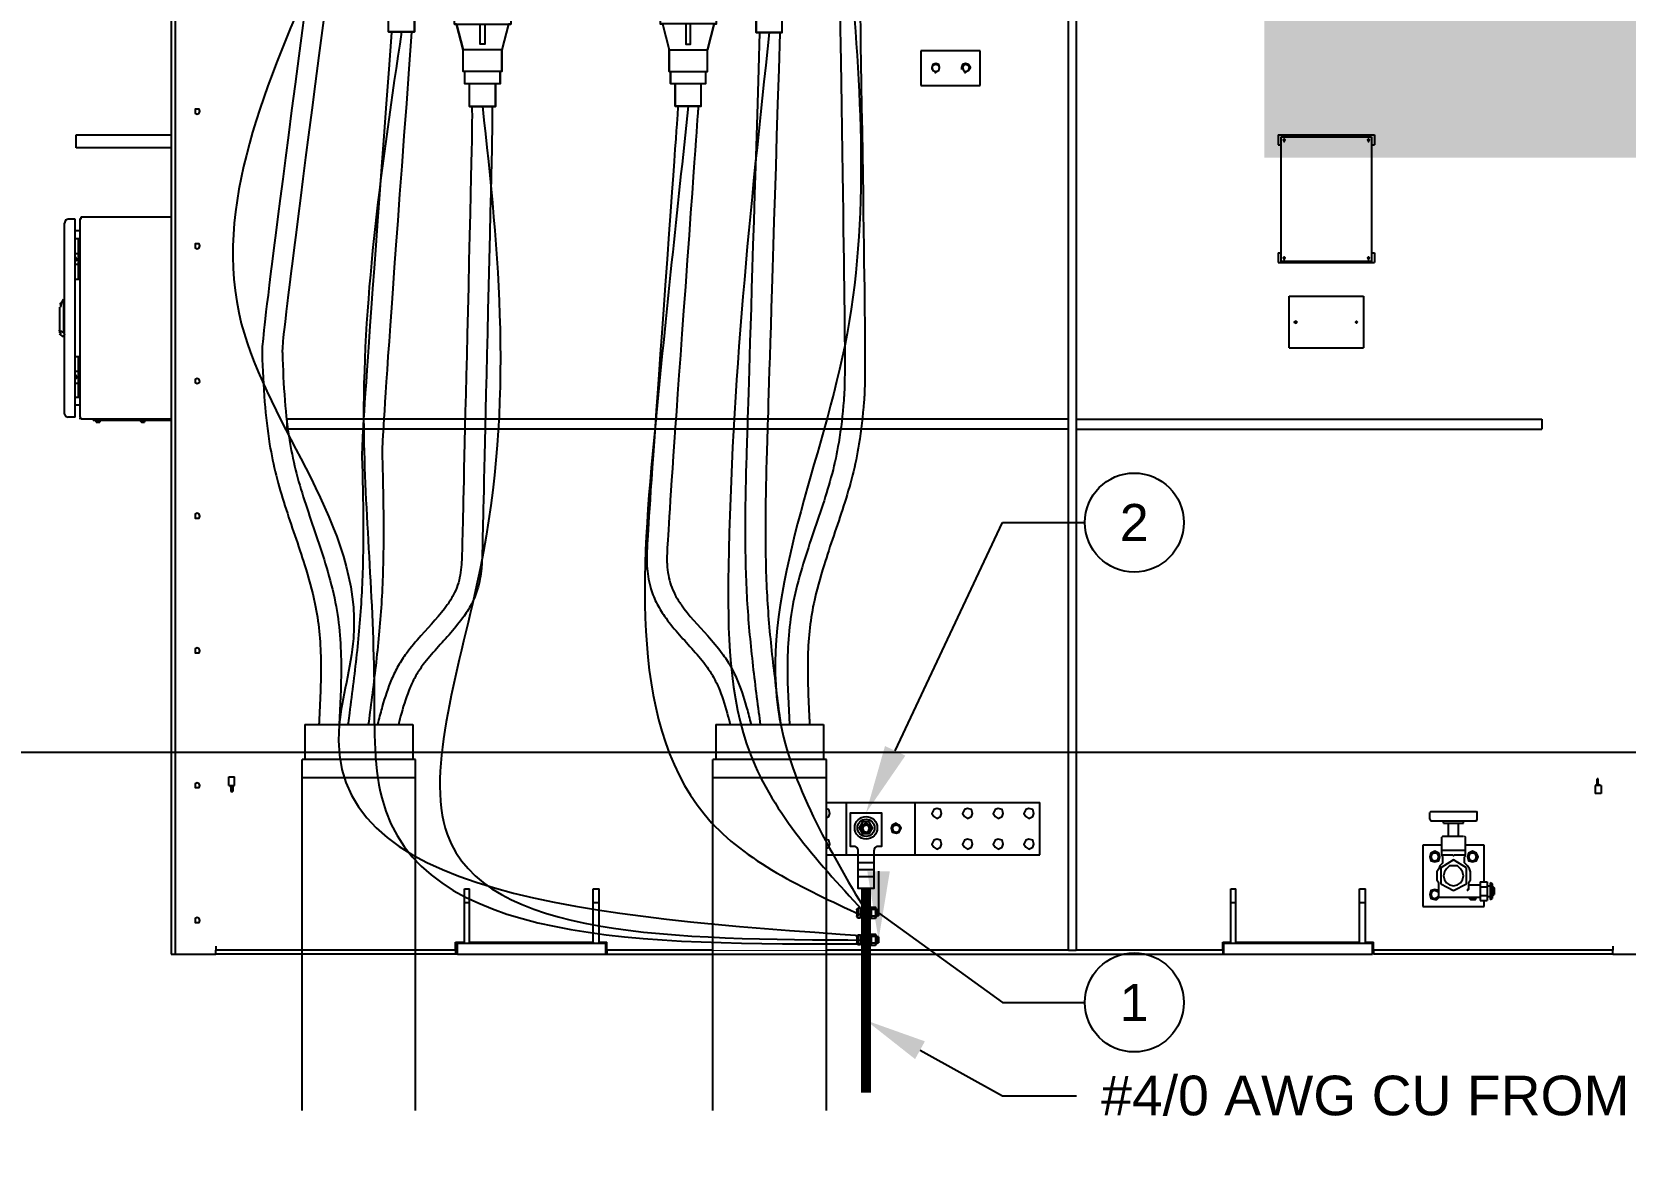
# Model space of a CAD drawing. Header units: feet. Extents: x -17 to 453, y -41 to 31.
# Drawn here: x 21.346 to 25.371, y 15.454 to 18.319 of the extents above; entities that cross this region are included whole.
import ezdxf
from ezdxf import colors
from ezdxf.entities.mleader import LeaderData, LeaderLine
from ezdxf.enums import TextEntityAlignment as Align
from ezdxf.math import Vec2, Vec3

# ---------------------------------------------------------------- set-up
doc = ezdxf.new("R2018")
doc.units = ezdxf.units.FT
doc.header["$MEASUREMENT"] = 0
doc.set_wipeout_variables(frame=1)
for name, color, linetype in [('1', 7, 'Continuous'), ('6 IN SCH80 PVC PIPING', 4, 'Continuous'), ('E-CABL-ACMV', 1, 'AC_CABLE'), ('E-CABL-GND', 3, 'Continuous'), ('E-DETL', 1, 'Continuous'), ('E-EQPM', 253, 'Continuous'), ('G-ANNO-DIMS', 1, 'Continuous'), ('G-ANNO-REV1', 2, 'Continuous'), ('G-ANNO-TEXT', 1, 'Continuous')]:
    doc.layers.add(name, color=color, linetype=linetype)
doc.styles.add('NEI-A', font='arial.ttf')
doc.styles.get("Standard").update_dxf_attribs({"font": 'arial.ttf'})
doc.linetypes.add('AC_CABLE', pattern='A,1,-0.2,["AC",Standard,S=0.1,R=0,X=-0.1,Y=-0.05],-0.2', length=1.4)

# ---------------------------------------------------------------- blocks, each defined once
blk = doc.blocks.new('A$C2E00526A')
at = {"layer": 'E-EQPM', "linetype": 'Continuous'}
for points in [[(6.711, 96.553), (6.711, 0.058)], [(6.942, 96.553), (6.942, 0.058)], [(59.124, 0.289), (59.124, 95.917)], [(59.586, 95.917), (59.586, 0.289)], [(53.975, 52.818), (50.504, 52.818)], [(50.504, 52.818), (50.504, 50.793)], [(53.975, 50.793), (53.975, 52.818)], [(51.314, 51.545), (51.314, 51.545), (51.372, 51.545), (51.545, 51.661), (51.603, 51.834), (51.545, 52.008), (51.372, 52.066), (51.198, 52.008), (51.14, 51.834), (51.14, 51.719)], [(51.603, 51.834), (51.603, 51.834), (51.545, 51.95), (51.372, 52.008), (51.198, 51.95), (51.14, 51.834), (51.198, 51.661), (51.372, 51.603), (51.545, 51.661), (51.603, 51.834)], [(53.049, 51.545), (53.049, 51.545), (53.107, 51.545), (53.281, 51.661), (53.396, 51.834), (53.281, 52.008), (53.107, 52.066), (52.934, 52.008), (52.876, 51.834), (52.876, 51.719)], [(53.338, 51.834), (53.338, 51.834), (53.281, 51.95), (53.107, 52.008), (52.991, 51.95), (52.934, 51.834), (52.991, 51.661), (53.107, 51.603), (53.281, 51.661), (53.338, 51.834)], [(50.504, 50.793), (53.975, 50.793)], [(8.388, 49.289), (8.388, 49.289), (8.331, 49.405), (8.215, 49.405), (8.099, 49.405), (8.099, 49.289), (8.099, 49.173), (8.215, 49.115), (8.331, 49.173), (8.388, 49.289)], [(1.157, 47.148), (1.157, 47.901)], [(1.157, 47.901), (6.711, 47.901)], [(71.388, 47.901), (77, 47.901)], [(71.388, 47.901), (71.388, 47.322)], [(71.562, 47.785), (76.826, 47.785)], [(71.562, 40.496), (71.562, 47.785)], [(71.793, 47.611), (71.793, 47.611), (71.735, 47.669), (71.677, 47.611), (71.735, 47.496), (71.793, 47.611)], [(71.793, 47.611), (71.793, 47.611), (71.735, 47.669), (71.677, 47.611), (71.735, 47.553), (71.793, 47.611)], [(76.71, 47.611), (76.71, 47.611), (76.652, 47.669), (76.595, 47.611), (76.652, 47.496), (76.71, 47.611)], [(76.71, 47.611), (76.71, 47.611), (76.652, 47.669), (76.595, 47.611), (76.652, 47.553), (76.71, 47.611)], [(76.826, 47.785), (76.826, 40.496)], [(77, 47.901), (77, 47.322)], [(6.711, 47.148), (1.157, 47.148)], [(71.388, 47.322), (71.562, 47.322)], [(76.826, 47.322), (77, 47.322)], [(0.694, 42.983), (0.694, 42.983), (0.521, 42.925), (0.463, 42.752)], [(1.099, 42.983), (0.694, 42.983)], [(1.099, 31.413), (1.099, 42.983)], [(1.446, 43.099), (1.446, 43.099), (1.388, 42.983)], [(1.446, 43.041), (1.446, 43.041), (1.446, 43.041), (1.446, 43.041), (1.446, 43.041), (1.388, 43.041), (1.388, 43.041), (1.388, 43.041), (1.388, 43.041), (1.388, 43.041), (1.388, 43.041)], [(1.388, 31.413), (1.388, 42.983)], [(6.711, 43.099), (1.446, 43.099)], [(1.446, 42.983), (1.446, 42.983), (1.446, 42.983), (1.446, 42.983), (1.446, 42.983), (1.446, 42.983), (1.446, 42.983), (1.446, 42.983), (1.446, 43.041), (1.446, 43.041), (1.446, 43.041), (1.446, 43.041)], [(0.463, 31.587), (0.463, 42.752)], [(1.331, 42.289), (1.099, 42.289)], [(1.331, 42.289), (1.331, 42.289), (1.388, 42.347)], [(1.331, 41.826), (1.099, 41.826)], [(1.273, 40.958), (1.099, 40.958)], [(1.273, 41.826), (1.273, 39.454)], [(8.388, 41.421), (8.388, 41.421), (8.331, 41.537), (8.215, 41.537), (8.099, 41.537), (8.099, 41.421), (8.099, 41.306), (8.215, 41.248), (8.331, 41.306), (8.388, 41.421)], [(71.388, 41.016), (71.562, 41.016)], [(71.388, 41.016), (71.388, 40.438)], [(76.826, 41.016), (77, 41.016)], [(77, 41.016), (77, 40.438)], [(1.099, 40.496), (1.099, 40.496), (1.215, 40.611), (1.099, 40.785)], [(1.099, 40.553), (1.099, 40.553), (1.157, 40.611), (1.099, 40.727)], [(1.099, 40.553), (1.099, 40.553), (1.157, 40.611), (1.099, 40.727)], [(1.273, 40.322), (1.099, 40.322)], [(71.388, 40.438), (77, 40.438)], [(76.826, 40.496), (71.562, 40.496)], [(71.793, 40.727), (71.793, 40.727), (71.735, 40.785), (71.677, 40.727), (71.735, 40.611), (71.793, 40.727)], [(71.793, 40.727), (71.793, 40.727), (71.735, 40.785), (71.677, 40.727), (71.735, 40.669), (71.793, 40.727)], [(76.71, 40.727), (76.71, 40.727), (76.652, 40.785), (76.595, 40.727), (76.652, 40.611), (76.71, 40.727)], [(76.71, 40.727), (76.71, 40.727), (76.652, 40.785), (76.595, 40.727), (76.652, 40.669), (76.71, 40.727)], [(1.331, 39.454), (1.099, 39.454)], [(0.405, 38.239), (0.289, 38.124)], [(0.405, 38.182), (0.289, 38.066)], [(0.347, 38.182), (0.405, 38.297)], [(0.405, 38.297), (0.463, 38.239)], [(0.463, 38.297), (0.405, 38.297)], [(0.405, 38.182), (0.463, 38.239)], [(0.463, 38.239), (0.405, 38.239)], [(0.405, 38.182), (0.405, 36.33)], [(0.463, 38.239), (0.463, 38.239)], [(72.024, 38.471), (76.363, 38.471)], [(72.024, 35.463), (72.024, 38.471)], [(76.363, 38.471), (76.363, 35.463)], [(0.174, 37.834), (0.174, 36.33)], [(0.289, 38.124), (0.289, 38.124), (0.231, 37.834)], [(0.231, 38.008), (0.231, 38.008), (0.231, 38.008), (0.231, 38.066), (0.289, 38.066), (0.289, 38.066), (0.289, 38.066), (0.289, 38.066), (0.289, 38.066), (0.289, 38.066), (0.289, 38.066)], [(0.231, 38.008), (0.231, 38.008), (0.231, 38.008), (0.231, 37.95), (0.231, 37.95), (0.231, 37.95), (0.231, 37.95), (0.231, 37.892), (0.231, 37.892), (0.231, 37.892), (0.231, 37.834)], [(0.174, 36.446), (0.174, 36.446), (0.174, 36.504), (0.174, 36.504), (0.174, 36.504), (0.174, 36.504), (0.174, 36.504), (0.174, 36.504), (0.174, 36.504), (0.174, 36.504), (0.174, 36.504), (0.174, 36.504)], [(0.231, 36.272), (0.231, 36.388), (0.174, 36.446)], [(0.174, 36.33), (0.231, 36.33)], [(0.231, 36.446), (0.405, 36.33)], [(0.231, 36.33), (0.231, 36.272)], [(0.463, 36.272), (0.405, 36.33)], [(72.487, 36.967), (72.487, 36.967), (72.429, 37.025), (72.314, 36.967), (72.429, 36.909), (72.487, 36.967)], [(76.016, 36.967), (76.016, 36.967), (75.958, 37.025), (75.9, 36.967), (75.958, 36.909), (76.016, 36.967)], [(0.405, 36.099), (0.174, 36.272)], [(0.463, 36.272), (0.405, 36.099)], [(0.463, 36.099), (0.405, 36.099)], [(72.024, 35.463), (76.363, 35.463)], [(1.331, 34.942), (1.099, 34.942)], [(1.273, 34.942), (1.273, 32.57)], [(1.273, 34.074), (1.099, 34.074)], [(1.099, 33.611), (1.099, 33.611), (1.215, 33.727), (1.099, 33.901)], [(1.099, 33.669), (1.099, 33.669), (1.157, 33.727), (1.099, 33.843)], [(1.099, 33.669), (1.099, 33.669), (1.157, 33.727), (1.099, 33.843)], [(8.388, 33.496), (8.388, 33.496), (8.331, 33.611), (8.215, 33.669), (8.099, 33.611), (8.099, 33.496), (8.099, 33.438), (8.215, 33.38), (8.331, 33.438), (8.388, 33.496)], [(1.273, 33.38), (1.099, 33.38)], [(1.331, 32.57), (1.099, 32.57)], [(1.331, 32.107), (1.099, 32.107)], [(1.388, 32.049), (1.388, 32.049), (1.331, 32.107)], [(0.463, 31.587), (0.463, 31.587), (0.521, 31.471), (0.694, 31.413)], [(1.099, 31.413), (0.694, 31.413)], [(1.388, 31.413), (1.388, 31.413), (1.446, 31.297)], [(1.388, 31.297), (1.388, 31.297), (1.388, 31.297), (1.388, 31.297), (1.388, 31.355), (1.388, 31.355), (1.388, 31.355), (1.446, 31.355), (1.446, 31.355), (1.446, 31.355), (1.446, 31.355)], [(1.446, 31.355), (1.446, 31.355)], [(6.711, 31.297), (1.446, 31.297)], [(2.14, 31.239), (2.14, 31.297)], [(2.14, 31.239), (6.711, 31.239)], [(2.198, 31.239), (2.198, 31.239)], [(2.198, 31.239), (2.661, 31.239)], [(2.256, 31.239), (2.256, 31.239), (2.314, 31.124)], [(2.314, 31.124), (2.545, 31.124)], [(2.545, 31.124), (2.545, 31.124), (2.603, 31.239)], [(2.661, 31.239), (2.661, 31.239)], [(4.802, 31.239), (4.802, 31.239)], [(4.802, 31.239), (5.264, 31.239)], [(4.859, 31.239), (4.859, 31.239), (4.975, 31.124)], [(4.975, 31.124), (5.149, 31.124)], [(5.149, 31.124), (5.149, 31.124), (5.207, 31.239)], [(5.264, 31.239), (5.264, 31.239)], [(13.479, 30.719), (13.479, 31.297)], [(59.124, 31.297), (13.479, 31.297)], [(59.124, 30.719), (13.479, 30.719)], [(59.586, 31.297), (86.776, 31.297)], [(59.586, 30.719), (86.776, 30.719)], [(86.776, 31.297), (86.776, 30.719)], [(8.388, 25.628), (8.388, 25.628), (8.331, 25.744), (8.215, 25.801), (8.099, 25.744), (8.099, 25.628), (8.099, 25.512), (8.215, 25.512), (8.331, 25.512), (8.388, 25.628)], [(8.388, 17.76), (8.388, 17.76), (8.331, 17.876), (8.215, 17.934), (8.099, 17.876), (8.099, 17.76), (8.099, 17.645), (8.215, 17.645), (8.331, 17.645), (8.388, 17.76)], [(10.066, 10.413), (10.413, 10.413)], [(10.066, 9.892), (10.066, 10.413)], [(10.413, 9.892), (10.413, 10.413)], [(90.074, 10.297), (90.016, 10.297)], [(90.016, 9.892), (90.016, 10.297)], [(90.074, 9.892), (90.074, 10.297)], [(8.388, 9.892), (8.388, 9.892), (8.331, 10.008), (8.215, 10.066), (8.099, 10.008), (8.099, 9.892), (8.099, 9.777), (8.215, 9.777), (8.331, 9.777), (8.388, 9.892)], [(10.066, 9.892), (10.413, 9.892)], [(10.124, 9.892), (10.124, 9.892), (10.182, 9.777)], [(10.182, 9.892), (10.182, 9.545)], [(10.182, 9.545), (10.297, 9.545)], [(10.297, 9.892), (10.297, 9.545)], [(10.297, 9.777), (10.297, 9.777), (10.355, 9.892)], [(90.247, 9.892), (89.9, 9.892)], [(89.9, 9.892), (89.9, 9.43)], [(90.247, 9.43), (89.9, 9.43)], [(90.016, 10.008), (90.016, 10.008), (89.958, 9.892)], [(90.19, 9.892), (90.19, 9.892), (90.074, 10.008)], [(90.247, 9.892), (90.247, 9.43)], [(38.876, 8.909), (57.446, 8.909)], [(38.876, 8.909), (38.876, 5.843)], [(39.801, 8.273), (39.801, 8.273), (39.744, 8.504), (39.512, 8.562), (39.339, 8.504), (39.223, 8.273), (39.339, 8.099), (39.512, 7.983), (39.744, 8.099), (39.801, 8.273)], [(41.595, 8.273), (41.595, 8.273), (41.537, 8.504), (41.306, 8.562), (41.132, 8.504), (41.016, 8.273), (41.132, 8.099), (41.306, 7.983), (41.537, 8.099), (41.595, 8.273)], [(43.388, 8.273), (43.388, 8.273), (43.33, 8.504), (43.099, 8.562), (42.925, 8.504), (42.81, 8.273), (42.925, 8.099), (43.099, 7.983), (43.33, 8.099), (43.388, 8.273)], [(45.182, 8.273), (45.182, 8.273), (45.124, 8.504), (44.892, 8.562), (44.719, 8.504), (44.603, 8.273), (44.719, 8.099), (44.892, 7.983), (45.124, 8.099), (45.182, 8.273)], [(46.165, 5.843), (46.165, 8.909)], [(50.157, 8.909), (50.157, 5.843)], [(51.719, 8.273), (51.719, 8.273), (51.661, 8.504), (51.429, 8.562), (51.256, 8.504), (51.14, 8.273), (51.256, 8.099), (51.429, 7.983), (51.661, 8.099), (51.719, 8.273)], [(53.512, 8.273), (53.512, 8.273), (53.454, 8.504), (53.223, 8.562), (53.049, 8.504), (52.934, 8.273), (53.049, 8.099), (53.223, 7.983), (53.454, 8.099), (53.512, 8.273)], [(55.305, 8.273), (55.305, 8.273), (55.248, 8.504), (55.016, 8.562), (54.843, 8.504), (54.727, 8.273), (54.843, 8.099), (55.016, 7.983), (55.248, 8.099), (55.305, 8.273)], [(57.099, 8.273), (57.099, 8.273), (57.041, 8.504), (56.81, 8.562), (56.636, 8.504), (56.52, 8.273), (56.636, 8.099), (56.81, 7.983), (57.041, 8.099), (57.099, 8.273)], [(57.446, 5.843), (57.446, 8.909)], [(80.297, 8.388), (80.297, 8.388), (80.239, 8.331)], [(80.297, 8.388), (82.958, 8.388)], [(83.016, 8.331), (83.016, 8.331), (82.958, 8.388)], [(47.611, 7.405), (47.611, 7.405), (47.496, 7.578), (47.322, 7.694), (47.091, 7.578), (47.033, 7.405), (47.091, 7.174), (47.322, 7.116), (47.496, 7.174), (47.611, 7.405)], [(47.206, 7.174), (47.206, 7.174), (47.322, 7.116), (47.496, 7.231), (47.553, 7.405), (47.496, 7.578), (47.322, 7.636), (47.148, 7.578), (47.033, 7.405), (47.033, 7.347)], [(47.496, 7.405), (47.496, 7.405), (47.438, 7.521), (47.322, 7.578), (47.148, 7.521), (47.091, 7.405), (47.148, 7.231), (47.322, 7.174), (47.438, 7.231), (47.496, 7.405)], [(49.347, 7.405), (49.347, 7.405), (49.231, 7.578), (49.058, 7.694), (48.826, 7.578), (48.768, 7.405), (48.826, 7.174), (49.058, 7.116), (49.231, 7.174), (49.347, 7.405)], [(49, 7.174), (49, 7.174), (49.058, 7.116), (49.231, 7.231), (49.289, 7.405), (49.231, 7.578), (49.058, 7.636), (48.884, 7.578), (48.826, 7.405), (48.826, 7.347)], [(49.289, 7.405), (49.289, 7.405), (49.231, 7.521), (49.058, 7.578), (48.884, 7.521), (48.826, 7.405), (48.884, 7.231), (49.058, 7.174), (49.231, 7.231), (49.289, 7.405)], [(80.239, 7.926), (80.239, 8.331)], [(80.239, 7.926), (80.239, 7.926), (80.297, 7.81)], [(82.958, 7.81), (80.297, 7.81)], [(81.049, 7.694), (81.049, 7.81)], [(81.049, 7.694), (82.206, 7.694)], [(81.338, 6.942), (81.338, 7.694)], [(81.917, 6.942), (81.917, 7.694)], [(82.206, 7.694), (82.206, 7.81)], [(82.958, 7.81), (82.958, 7.81), (83.016, 7.926)], [(83.016, 7.926), (83.016, 8.331)], [(39.801, 6.479), (39.801, 6.479), (39.744, 6.711), (39.512, 6.769), (39.339, 6.711), (39.223, 6.479), (39.339, 6.306), (39.512, 6.19), (39.744, 6.306), (39.801, 6.479)], [(41.595, 6.479), (41.595, 6.479), (41.537, 6.711), (41.306, 6.769), (41.132, 6.711), (41.016, 6.479), (41.132, 6.306), (41.306, 6.19), (41.537, 6.306), (41.595, 6.479)], [(43.388, 6.479), (43.388, 6.479), (43.33, 6.711), (43.099, 6.769), (42.925, 6.711), (42.81, 6.479), (42.925, 6.306), (43.099, 6.19), (43.33, 6.306), (43.388, 6.479)], [(45.182, 6.479), (45.182, 6.479), (45.124, 6.711), (44.892, 6.769), (44.719, 6.711), (44.603, 6.479), (44.719, 6.306), (44.892, 6.19), (45.124, 6.306), (45.182, 6.479)], [(51.719, 6.479), (51.719, 6.479), (51.661, 6.711), (51.429, 6.769), (51.256, 6.711), (51.14, 6.479), (51.256, 6.306), (51.429, 6.19), (51.661, 6.306), (51.719, 6.479)], [(53.512, 6.479), (53.512, 6.479), (53.454, 6.711), (53.223, 6.769), (53.049, 6.711), (52.934, 6.479), (53.049, 6.306), (53.223, 6.19), (53.454, 6.306), (53.512, 6.479)], [(55.305, 6.479), (55.305, 6.479), (55.248, 6.711), (55.016, 6.769), (54.843, 6.711), (54.727, 6.479), (54.843, 6.306), (55.016, 6.19), (55.248, 6.306), (55.305, 6.479)], [(57.099, 6.479), (57.099, 6.479), (57.041, 6.711), (56.81, 6.769), (56.636, 6.711), (56.52, 6.479), (56.636, 6.306), (56.81, 6.19), (57.041, 6.306), (57.099, 6.479)], [(80.991, 6.942), (80.991, 6.942), (80.933, 6.884)], [(80.933, 6.132), (80.933, 6.884)], [(80.991, 6.942), (82.206, 6.942)], [(82.322, 6.884), (82.322, 6.884), (82.264, 6.942)], [(82.322, 6.132), (82.322, 6.884)], [(38.876, 5.843), (57.446, 5.843)], [(80.933, 6.421), (79.834, 6.421)], [(79.834, 6.421), (79.834, 2.835)], [(80.818, 5.727), (80.818, 5.727), (80.76, 5.959), (80.528, 6.074), (80.297, 5.959), (80.239, 5.727), (80.297, 5.496), (80.528, 5.438), (80.76, 5.496), (80.818, 5.727)], [(80.76, 5.727), (80.76, 5.727), (80.702, 5.901), (80.528, 5.959), (80.355, 5.901), (80.297, 5.727), (80.355, 5.554), (80.528, 5.496), (80.702, 5.554), (80.76, 5.727)], [(80.933, 6.132), (82.322, 6.132)], [(80.933, 5.843), (80.933, 6.132)], [(80.933, 5.843), (81.454, 5.843)], [(80.991, 5.727), (80.991, 5.727), (80.933, 5.843)], [(80.991, 5.38), (80.991, 5.727)], [(81.454, 5.843), (81.512, 5.843), (81.512, 5.843), (81.57, 5.843), (81.57, 5.843), (81.628, 5.785), (81.685, 5.843), (81.685, 5.843), (81.743, 5.843), (81.743, 5.843), (81.801, 5.843)], [(81.801, 5.843), (82.322, 5.843)], [(82.322, 5.785), (82.322, 5.785), (82.264, 5.727)], [(82.264, 5.38), (82.264, 5.727)], [(83.421, 6.421), (82.322, 6.421)], [(82.322, 5.843), (82.322, 6.132)], [(83.074, 5.727), (83.074, 5.727), (82.958, 5.959), (82.727, 6.074), (82.495, 5.959), (82.437, 5.727), (82.495, 5.496), (82.727, 5.438), (82.958, 5.496), (83.074, 5.727)], [(82.958, 5.727), (82.958, 5.727), (82.9, 5.901), (82.727, 5.959), (82.553, 5.901), (82.495, 5.727), (82.553, 5.554), (82.727, 5.496), (82.9, 5.554), (82.958, 5.727)], [(83.421, 4.281), (83.421, 6.421)], [(80.991, 5.38), (80.991, 5.38), (80.818, 5.207), (80.76, 5.033), (80.644, 4.859), (80.644, 4.628), (80.644, 4.397), (80.76, 4.223)], [(81.628, 5.554), (80.876, 5.091)], [(80.876, 5.091), (80.876, 4.165)], [(82.206, 4.628), (82.206, 4.628), (82.148, 4.859), (82.033, 5.033), (81.859, 5.207), (81.628, 5.207), (81.396, 5.207), (81.223, 5.033), (81.107, 4.859), (81.049, 4.628), (81.107, 4.397), (81.223, 4.223), (81.396, 4.107), (81.628, 4.05), (81.859, 4.107), (82.033, 4.223), (82.148, 4.397), (82.206, 4.628)], [(82.38, 5.091), (81.628, 5.554)], [(82.495, 4.223), (82.495, 4.223), (82.611, 4.397), (82.611, 4.628), (82.611, 4.859), (82.553, 5.033), (82.437, 5.207), (82.264, 5.38)], [(82.38, 4.165), (82.38, 5.091)], [(23.835, 3.876), (24.124, 3.876)], [(23.835, 0.694), (23.835, 3.876)], [(24.124, 0.694), (24.124, 3.876)], [(31.355, 3.876), (31.702, 3.876)], [(31.355, 0.694), (31.355, 3.876)], [(31.702, 0.694), (31.702, 3.876)], [(68.611, 3.876), (68.9, 3.876)], [(68.611, 0.694), (68.611, 3.876)], [(68.9, 0.694), (68.9, 3.876)], [(76.132, 3.876), (76.479, 3.876)], [(76.132, 0.694), (76.132, 3.876)], [(76.479, 0.694), (76.479, 3.876)], [(80.76, 3.76), (80.76, 3.76), (80.528, 3.818), (80.297, 3.76), (80.239, 3.529), (80.297, 3.297), (80.528, 3.24), (80.644, 3.24), (80.76, 3.355)], [(80.76, 3.645), (80.76, 3.645), (80.644, 3.702), (80.528, 3.76), (80.355, 3.702), (80.297, 3.529), (80.355, 3.355), (80.528, 3.297), (80.644, 3.355), (80.76, 3.471)], [(80.76, 3.413), (80.76, 4.223)], [(80.876, 4.165), (81.628, 3.76)], [(81.628, 3.76), (82.38, 4.165)], [(82.495, 3.992), (82.495, 3.934), (82.495, 3.934), (82.495, 3.876), (82.495, 3.876), (82.495, 3.876), (82.495, 3.818), (82.495, 3.818), (82.437, 3.818), (82.437, 3.76), (82.437, 3.76), (82.437, 3.76)], [(82.495, 4.223), (82.495, 3.992)], [(82.495, 4.107), (83.19, 4.107)], [(83.19, 4.281), (83.595, 4.281)], [(83.19, 4.281), (83.19, 3.182)], [(83.19, 3.992), (83.595, 3.992)], [(83.595, 4.281), (83.595, 3.182)], [(83.595, 4.05), (83.768, 4.05)], [(83.768, 4.223), (83.768, 4.223)], [(83.768, 4.223), (83.768, 3.24)], [(83.884, 4.165), (83.884, 4.165), (83.768, 4.223)], [(83.884, 4.165), (83.884, 3.297)], [(83.884, 4.05), (83.884, 4.05)], [(83.999, 3.934), (83.999, 3.934), (83.884, 4.05)], [(83.999, 3.934), (83.999, 3.529)], [(23.835, 3.066), (24.124, 3.066)], [(31.355, 3.066), (31.702, 3.066)], [(68.611, 3.066), (68.9, 3.066)], [(76.132, 3.066), (76.479, 3.066)], [(79.834, 2.835), (83.421, 2.835)], [(80.76, 3.413), (80.76, 3.413), (80.818, 3.355)], [(83.19, 3.355), (80.818, 3.355)], [(82.495, 3.355), (82.495, 3.355), (82.611, 3.24), (82.727, 3.24), (82.9, 3.24), (82.958, 3.355)], [(82.611, 3.355), (82.611, 3.355), (82.727, 3.297), (82.842, 3.355)], [(83.19, 3.471), (83.595, 3.471)], [(83.19, 3.182), (83.595, 3.182)], [(83.421, 2.835), (83.421, 3.182)], [(83.595, 3.413), (83.768, 3.413)], [(83.768, 3.24), (83.768, 3.24), (83.884, 3.297)], [(83.768, 3.24), (83.768, 3.24)], [(83.884, 3.413), (83.884, 3.413), (83.999, 3.529)], [(83.884, 3.413), (83.884, 3.413)], [(8.388, 2.025), (8.388, 2.025), (8.331, 2.14), (8.215, 2.198), (8.099, 2.14), (8.099, 2.025), (8.099, 1.909), (8.215, 1.909), (8.331, 1.909), (8.388, 2.025)], [(6.711, 0.058), (6.942, 0.058)], [(6.942, 0.058), (9.314, 0.058)], [(9.314, 0.521), (9.314, 0.289)], [(9.314, 0.058), (9.314, 0.289)], [(23.314, 0.289), (9.314, 0.289)], [(23.314, 0.058), (9.314, 0.058)], [(23.314, 0.752), (23.835, 0.752)], [(23.314, 0.289), (23.314, 0.752)], [(23.314, 0.289), (23.314, 0.058)], [(23.43, 0.058), (23.314, 0.058)], [(23.43, 0.694), (32.107, 0.694)], [(23.43, 0.058), (23.43, 0.694)], [(23.43, 0.058), (76.884, 0.058)], [(24.124, 0.752), (31.355, 0.752)], [(24.182, 0.694), (24.182, 0.752)], [(24.529, 0.694), (24.529, 0.752)], [(24.587, 0.752), (24.587, 0.694)], [(30.95, 0.694), (30.95, 0.752)], [(30.95, 0.752), (30.95, 0.694)], [(31.297, 0.752), (31.297, 0.694)], [(31.355, 0.752), (31.355, 0.694)], [(31.702, 0.752), (32.165, 0.752)], [(32.107, 0.058), (32.107, 0.694)], [(32.165, 0.289), (32.165, 0.752)], [(32.165, 0.289), (32.165, 0.058)], [(59.124, 0.289), (32.165, 0.289)], [(59.124, 0.289), (59.586, 0.289)], [(68.148, 0.289), (59.586, 0.289)], [(68.148, 0.752), (68.611, 0.752)], [(68.148, 0.289), (68.148, 0.752)], [(68.148, 0.289), (68.148, 0.058)], [(68.206, 0.694), (76.884, 0.694)], [(68.206, 0.058), (68.206, 0.694)], [(68.9, 0.752), (76.132, 0.752)], [(68.958, 0.694), (68.958, 0.752)], [(69.016, 0.694), (69.016, 0.752)], [(69.305, 0.694), (69.305, 0.752)], [(69.363, 0.752), (69.363, 0.694)], [(75.727, 0.694), (75.727, 0.752)], [(75.785, 0.752), (75.785, 0.694)], [(76.074, 0.752), (76.074, 0.694)], [(76.479, 0.752), (76.942, 0.752)], [(76.884, 0.058), (76.884, 0.694)], [(76.942, 0.289), (76.942, 0.752)], [(76.942, 0.289), (76.942, 0.058)], [(90.942, 0.289), (76.942, 0.289)], [(90.942, 0.058), (76.942, 0.058)], [(90.942, 0.521), (90.942, 0.289)], [(90.942, 0.058), (90.942, 0.289)], [(90.942, 0.058), (93.371, 0.058)]]:
    blk.add_lwpolyline(points, dxfattribs=at)
blk = doc.blocks.new('Transofrmer and inverter elevation view')
at = {"layer": '1', "color": 1}
blk.add_blockref('A$C2E00526A', (-6.711, -0.058), dxfattribs=at)
blk = doc.blocks.new('TERMINATION3')
at = {"layer": 'E-DETL'}
for p, q in [((1.646, -0.007), (1.646, -7.636)), ((-1.646, -7.636), (1.646, -7.636)), ((-1.514, -7.636), (-1.123, -9.15)), ((1.514, -7.636), (1.123, -9.15)), ((1.123, -9.15), (-1.123, -9.15)), ((1.123, -10.41), (1.123, -9.15)), ((1.123, -10.41), (-1.123, -10.41)), ((1.035, -11.123), (-1.035, -11.123)), ((0.757, -12.442), (0.757, -11.123)), ((1.035, -11.123), (1.035, -10.41))]:
    blk.add_line(p, q, dxfattribs=at)
at = {"layer": 'E-DETL', "flags": 128}
blk.add_lwpolyline([(1.646, -0.007), (1.646, -7.636), (1.514, -7.636), (1.123, -9.15), (1.123, -10.41), (1.035, -10.41), (1.035, -11.123), (0.757, -11.123), (0.757, -12.442), (-0.757, -12.442), (-0.757, -11.123), (-1.035, -11.123), (-1.035, -10.41), (-1.123, -10.41), (-1.123, -9.15), (-1.514, -7.636), (-1.646, -7.636), (-1.646, 0)], dxfattribs=at)
at = {"layer": 'E-DETL', "linetype": 'Continuous'}
blk.add_lwpolyline([(-0.139, -7.636), (0.139, -7.636), (0.139, -8.809), (-0.139, -8.809)], close=True, dxfattribs=at)
at = {"layer": 'E-DETL'}
for radius in [1.646, 1.035, 0.933, 0.723]:
    blk.add_circle((0, 0), radius, dxfattribs=at)
blk.add_arc((0, 0), 1.822, 334.59021, 205.41104, dxfattribs=at)
at = {"layer": 'E-EQPM'}
blk.add_line((-0.757, -12.442), (0.757, -12.442), dxfattribs=at)
blk = doc.blocks.new('split bolt connector')
at = {"layer": 'E-DETL', "color": 4, "linetype": 'Continuous'}
for p, q in [((0.204, -0.292), (0.204, 0.292)), ((0.277, 0.275), (0.277, -0.275)), ((0.35, 0.202), (0.35, -0.202)), ((0.423, 0.275), (0.423, -0.275)), ((0.496, 0.202), (0.496, -0.202)), ((0.569, 0.275), (0.569, -0.275)), ((0.641, 0.202), (0.641, -0.202)), ((0.714, 0.275), (0.714, -0.275)), ((0.787, 0.202), (0.787, -0.202)), ((0.86, 0.275), (0.86, -0.275)), ((1.123, 0.202), (0.873, 0.202)), ((1.152, 0.275), (1.152, -0.275)), ((1.225, 0.202), (1.225, -0.202)), ((1.315, 0.182), (1.225, 0.202)), ((1.123, -0.202), (0.873, -0.202)), ((1.315, -0.182), (1.225, -0.202))]:
    blk.add_line(p, q, dxfattribs=at)
for points in [[(-0.009, 0.223), (0.041, 0.292)], [(0.204, 0.292), (0.041, 0.292)], [(0.35, 0.202), (0.277, 0.275), (0.204, 0.202)], [(0.496, 0.202), (0.423, 0.275), (0.35, 0.202)], [(0.641, 0.202), (0.569, 0.275), (0.496, 0.202)], [(0.787, 0.202), (0.714, 0.275), (0.641, 0.202)], [(0.873, 0.262), (0.86, 0.275), (0.787, 0.202)], [(1.079, 0.202), (1.079, 0.202)], [(1.225, 0.202), (1.152, 0.275), (1.123, 0.246)], [(1.315, 0.182), (1.315, -0.182)], [(-0.009, -0.223), (0.041, -0.292)], [(0.041, -0.292), (0.204, -0.292)], [(0.35, -0.202), (0.277, -0.275), (0.204, -0.202)], [(0.496, -0.202), (0.423, -0.275), (0.35, -0.202)], [(0.641, -0.202), (0.569, -0.275), (0.496, -0.202)], [(0.787, -0.202), (0.714, -0.275), (0.641, -0.202)], [(0.873, -0.262), (0.86, -0.275), (0.787, -0.202)], [(0.933, -0.202), (0.933, -0.202)], [(1.079, -0.202), (1.079, -0.202)], [(1.225, -0.202), (1.152, -0.275), (1.123, -0.247)]]:
    blk.add_lwpolyline(points, dxfattribs=at)
for points in [[(-0.009, -0.223, 0.039236), (-0.009, 0.223, 0.039236)], [(0.059, -0.223, 0.039236), (0.059, 0.223, 0.039236)]]:
    blk.add_lwpolyline(points, format="xyb", dxfattribs=at)
blk.add_lwpolyline([(1.123, -0.35), (0.873, -0.35), (0.873, 0.35), (1.123, 0.35)], close=True, dxfattribs=at)
blk = doc.blocks.new('one hole ground lug')
at = {"layer": 'E-DETL', "color": 4, "linetype": 'Continuous'}
blk.add_lwpolyline([(60.5814, 24.5405), (60.5639, 24.5405), (60.5639, 24.7044), (60.7161, 24.7044), (60.7161, 24.5405), (60.6986, 24.5405, 0.414214), (60.6786, 24.5205), (60.6786, 24.3362), (60.6014, 24.3362), (60.6014, 24.5205, 0.414214)], format="xyb", close=True, dxfattribs=at)
blk.add_lwpolyline([(60.6233, 24.6035), (60.656, 24.6035), (60.6724, 24.6319), (60.656, 24.6602), (60.6233, 24.6602), (60.6069, 24.6319)], close=True, dxfattribs=at)
for points in [[(60.6014, 24.4624), (60.6786, 24.4624)], [(60.6014, 24.4284), (60.6786, 24.4284)], [(60.6014, 24.3943), (60.6786, 24.3943)]]:
    blk.add_lwpolyline(points, dxfattribs=at)
for radius in [0.0551, 0.0418]:
    blk.add_circle((60.64, 24.6313), radius, dxfattribs=at)
blk = doc.blocks.new('DETAIL_TITLE')
at = {"style": 'NEI-A', "flags": 8}
blk.add_attdef('#', text='', height=0.2, dxfattribs=at).set_placement((0.5922, -0.5109), align=Align.MIDDLE_CENTER)
at = {"lineweight": 30, "style": '', "flags": 104}
blk.add_attdef('DETAIL_TITLE', text='', height=0.2, dxfattribs=at).set_placement((0.9099, -0.5251), align=Align.BOTTOM_LEFT)
at = {"style": 'NEI-A'}
for tag, p in [('SCALE:', (0.9386, -0.7379)), ('1"_=_', (1.5474, -0.7379))]:
    blk.add_attdef(tag, text='', height=0.1, dxfattribs=at).set_placement(p, align=Align.BOTTOM_LEFT)
blk = doc.blocks.new('_TagCircle')
at = {"color": 0, "linetype": 'ByBlock', "lineweight": -2, "transparency": 16777216}
blk.add_circle((0, 0), 0.125, dxfattribs=at)
at = {"color": 0, "transparency": 16777216, "style": 'NEI-A'}
blk.add_attdef('TAGNUMBER', text='', height=0.09375, dxfattribs=at).set_placement((0, -0.046875), align=Align.CENTER)

msp = doc.modelspace()

# ---------------------------------------------------------------- linework, layer by layer
at = {"layer": '6 IN SCH80 PVC PIPING'}
for p, q in [((22.03584, 16.56922), (22.30841, 16.56922)), ((22.03584, 16.56922), (22.03584, 16.48141)), ((22.30841, 16.56922), (22.30841, 16.48141)), ((23.0736, 16.56922), (23.34617, 16.56922)), ((23.0736, 16.56922), (23.0736, 16.48141)), ((23.34617, 16.56922), (23.34617, 16.48141)), ((22.0289, 15.59474), (22.0289, 16.48141)), ((22.31536, 16.48141), (22.0289, 16.48141)), ((22.31536, 15.59474), (22.31536, 16.48141)), ((23.35312, 16.48141), (23.06666, 16.48141)), ((22.0289, 16.43587), (22.31536, 16.43587))]:
    msp.add_line(p, q, dxfattribs=at)
at = {"layer": 'E-CABL-ACMV', "linetype": 'Continuous'}
for points, knots in [([(22.05222, 18.50369), (22.05223, 18.50353), (22.05223, 18.50336), (22.05223, 18.5032), (22.05224, 18.50315), (22.05224, 18.50309), (22.05224, 18.50304), (21.9265, 17.54731), (21.92702, 17.52696), (21.92895, 17.46583), (21.93073, 17.42496), (21.93686, 17.34854), (21.94085, 17.31298), (21.95099, 17.25124), (21.95637, 17.22492), (21.96951, 17.17292), (21.97714, 17.1473), (22.0014, 17.07128), (22.01943, 17.02168), (22.04507, 16.93993), (22.05415, 16.90758), (22.06578, 16.85198), (22.06935, 16.82875), (22.07411, 16.78148), (22.07537, 16.75752), (22.07677, 16.68488), (22.07455, 16.63541), (22.07174, 16.58046), (22.07148, 16.5755), (22.07122, 16.57054), (22.07122, 16.57046), (22.07122, 16.57037), (22.07121, 16.57029), (22.07119, 16.56993), (22.07117, 16.56958), (22.07116, 16.56922)], [-0.0149575, -0.0149575, -0.0149575, -0.0149575, -0.0036367, -0.0036367, -0.0036367, 0, 0, 0, 1.3973428, 1.3973428, 4.1920285, 4.1920285, 6.6293606, 6.6293606, 8.4426749, 8.4426749, 10.2559892, 10.2559892, 13.8826178, 13.8826178, 16.2771435, 16.2771435, 17.9963843, 17.9963843, 19.715625, 19.715625, 23.1541065, 23.1541065, 23.4946562, 23.4946562, 23.4946562, 23.5004596, 23.5004596, 23.5004596, 23.5248541, 23.5248541, 23.5248541, 23.5248541]), ([(22.10335, 18.50369), (21.97761, 17.54815), (21.97812, 17.5281), (21.98003, 17.46773), (21.98178, 17.42764), (21.98785, 17.35213), (21.9919, 17.31664), (22.00226, 17.2552), (22.00781, 17.22914), (22.02147, 17.1771), (22.02945, 17.15107), (22.055, 17.07269), (22.07419, 17.02006), (22.09886, 16.93724), (22.10656, 16.90797), (22.11792, 16.85079), (22.12167, 16.82299), (22.12623, 16.76748), (22.12713, 16.73968), (22.12723, 16.66415), (22.12478, 16.61647), (22.12234, 16.56922)], [0.0149578, 0.0149578, 0.0149578, 0.0149578, 1.3990013, 1.3990013, 4.1970038, 4.1970038, 6.730647, 6.730647, 8.6469389, 8.6469389, 10.5632308, 10.5632308, 14.3958145, 14.3958145, 16.4502264, 16.4502264, 18.336369, 18.336369, 20.2225117, 20.2225117, 23.4644604, 23.4644604, 23.4644604, 23.4644604]), ([(23.38672, 18.50138), (23.38621, 18.48127), (23.3857, 18.46122), (23.40199, 17.46773), (23.40023, 17.42764), (23.39417, 17.35213), (23.39012, 17.31664), (23.37976, 17.2552), (23.3742, 17.22914), (23.36055, 17.1771), (23.35256, 17.15107), (23.32701, 17.07269), (23.30783, 17.02006), (23.28316, 16.93724), (23.27546, 16.90797), (23.26409, 16.85079), (23.26034, 16.82299), (23.25579, 16.76748), (23.25489, 16.73968), (23.25478, 16.66415), (23.25724, 16.61647), (23.25968, 16.56922)], [0.0149578, 0.0149578, 0.0149578, 0.0149578, 1.3990013, 1.3990013, 4.1970038, 4.1970038, 6.730647, 6.730647, 8.6469389, 8.6469389, 10.5632308, 10.5632308, 14.3958145, 14.3958145, 16.4502264, 16.4502264, 18.336369, 18.336369, 20.2225117, 20.2225117, 23.4644604, 23.4644604, 23.4644604, 23.4644604]), ([(23.43785, 18.50138), (23.43785, 18.50121), (23.43784, 18.50105), (23.43784, 18.50088), (23.43784, 18.50083), (23.43784, 18.50078), (23.43783, 18.50072), (23.43732, 18.48043), (23.4368, 18.46008), (23.45307, 17.46583), (23.45129, 17.42496), (23.44516, 17.34854), (23.44117, 17.31298), (23.43102, 17.25124), (23.42564, 17.22492), (23.4125, 17.17292), (23.40488, 17.1473), (23.38061, 17.07128), (23.36259, 17.02168), (23.33695, 16.93993), (23.32787, 16.90758), (23.31623, 16.85198), (23.31267, 16.82875), (23.30791, 16.78148), (23.30665, 16.75752), (23.30524, 16.68488), (23.30747, 16.63541), (23.31028, 16.58046), (23.31053, 16.5755), (23.31079, 16.57054), (23.3108, 16.57046), (23.3108, 16.57037), (23.3108, 16.57029), (23.31082, 16.56993), (23.31084, 16.56958), (23.31086, 16.56922)], [-0.0149575, -0.0149575, -0.0149575, -0.0149575, -0.0036367, -0.0036367, -0.0036367, 0, 0, 0, 1.3973428, 1.3973428, 4.1920285, 4.1920285, 6.6293606, 6.6293606, 8.4426749, 8.4426749, 10.2559892, 10.2559892, 13.8826178, 13.8826178, 16.2771435, 16.2771435, 17.9963843, 17.9963843, 19.715625, 19.715625, 23.1541065, 23.1541065, 23.4946562, 23.4946562, 23.4946562, 23.5004596, 23.5004596, 23.5004596, 23.5248541, 23.5248541, 23.5248541, 23.5248541]), ([(22.2543, 18.31806), (22.25431, 18.3178), (22.25432, 18.31754), (22.25433, 18.31728), (22.25433, 18.31726), (22.25433, 18.31725), (22.25433, 18.31723), (22.17827, 17.29646), (22.17917, 17.26872), (22.1816, 17.18558), (22.18285, 17.13029), (22.18321, 17.02124), (22.18237, 16.96749), (22.17735, 16.86135), (22.17301, 16.80896), (22.16183, 16.70381), (22.15509, 16.65115), (22.14707, 16.58998), (22.14597, 16.58163), (22.14487, 16.57327), (22.14487, 16.57325), (22.14487, 16.57322), (22.14486, 16.5732), (22.14469, 16.57187), (22.14451, 16.57055), (22.14434, 16.56922)], [-0.0191181, -0.0191181, -0.0191181, -0.0191181, -0.0010305, -0.0010305, -0.0010305, 0, 0, 0, 1.9233186, 1.9233186, 5.7699558, 5.7699558, 9.5327217, 9.5327217, 13.2266562, 13.2266562, 16.9205907, 16.9205907, 17.5047634, 17.5047634, 17.5047634, 17.5063609, 17.5063609, 17.5063609, 17.5990289, 17.5990289, 17.5990289, 17.5990289]), ([(22.30544, 18.31806), (22.22937, 17.29757), (22.23026, 17.27006), (22.23269, 17.18689), (22.23396, 17.13117), (22.23433, 17.02155), (22.2335, 16.96765), (22.22856, 16.86131), (22.22432, 16.80888), (22.21339, 16.70463), (22.20682, 16.65271), (22.19867, 16.59037), (22.19728, 16.57979), (22.19589, 16.56922)], [0.0191179, 0.0191179, 0.0191179, 0.0191179, 1.9228112, 1.9228112, 5.7684335, 5.7684335, 9.4815655, 9.4815655, 13.0932845, 13.0932845, 16.7050036, 16.7050036, 17.443802, 17.443802, 17.443802, 17.443802]), ([(23.18461, 18.31744), (23.15264, 17.29757), (23.15175, 17.27006), (23.14932, 17.18689), (23.14805, 17.13117), (23.14769, 17.02155), (23.14852, 16.96765), (23.15345, 16.86131), (23.1577, 16.80888), (23.16862, 16.70463), (23.1752, 16.65271), (23.18334, 16.59037), (23.18473, 16.57979), (23.18612, 16.56922)], [0.0191179, 0.0191179, 0.0191179, 0.0191179, 1.9228112, 1.9228112, 5.7684335, 5.7684335, 9.4815655, 9.4815655, 13.0932845, 13.0932845, 16.7050036, 16.7050036, 17.443802, 17.443802, 17.443802, 17.443802]), ([(23.23575, 18.31744), (23.23574, 18.31717), (23.23573, 18.31691), (23.23572, 18.31665), (23.23572, 18.31664), (23.23572, 18.31662), (23.23572, 18.31661), (23.20374, 17.29646), (23.20285, 17.26872), (23.20042, 17.18558), (23.19916, 17.13029), (23.1988, 17.02124), (23.19965, 16.96749), (23.20466, 16.86135), (23.209, 16.80896), (23.22019, 16.70381), (23.22693, 16.65115), (23.23495, 16.58998), (23.23604, 16.58163), (23.23714, 16.57327), (23.23715, 16.57325), (23.23715, 16.57322), (23.23715, 16.5732), (23.23733, 16.57187), (23.2375, 16.57055), (23.23768, 16.56922)], [-0.0191181, -0.0191181, -0.0191181, -0.0191181, -0.0010305, -0.0010305, -0.0010305, 0, 0, 0, 1.9233186, 1.9233186, 5.7699558, 5.7699558, 9.5327217, 9.5327217, 13.2266562, 13.2266562, 16.9205907, 16.9205907, 17.5047634, 17.5047634, 17.5047634, 17.5063609, 17.5063609, 17.5063609, 17.5990289, 17.5990289, 17.5990289, 17.5990289]), ([(22.4573, 18.12803), (22.45731, 18.12784), (22.45732, 18.12766), (22.4571, 18.13093), (22.45737, 18.12706), (22.45739, 18.12666), (22.45742, 18.12625), (22.45829, 18.11381), (22.45915, 18.1015), (22.43251, 17.01904), (22.433, 16.9957), (22.42987, 16.95523), (22.42683, 16.93772), (22.41865, 16.91299), (22.41506, 16.90471), (22.40623, 16.88809), (22.40105, 16.87984), (22.37714, 16.84596), (22.35289, 16.8206), (22.31617, 16.77933), (22.30368, 16.76474), (22.28477, 16.73907), (22.27775, 16.72853), (22.26524, 16.70666), (22.25977, 16.69548), (22.24516, 16.66153), (22.23778, 16.63839), (22.22753, 16.60206), (22.22407, 16.58878), (22.22065, 16.57567), (22.22055, 16.57528), (22.22045, 16.57489), (22.22035, 16.57451), (22.21989, 16.57275), (22.21943, 16.57098), (22.21897, 16.56922)], [-0.0391217, -0.0391217, -0.0391217, -0.0391217, -0.0268653, -0.0268653, -0.0268653, 0, 0, 0, 0.8187862, 0.8187862, 2.4563586, 2.4563586, 3.8698265, 3.8698265, 4.6431955, 4.6431955, 5.4165644, 5.4165644, 7.8239759, 7.8239759, 9.0689353, 9.0689353, 9.8692568, 9.8692568, 10.6695783, 10.6695783, 12.2702213, 12.2702213, 13.1976437, 13.1976437, 13.1976437, 13.2249945, 13.2249945, 13.2249945, 13.3496377, 13.3496377, 13.3496377, 13.3496377]), ([(22.50829, 18.13101), (22.50928, 18.1174), (22.51016, 18.10486), (22.48359, 17.0209), (22.48422, 16.99548), (22.48092, 16.95227), (22.47823, 16.93435), (22.46981, 16.90362), (22.46487, 16.89055), (22.45272, 16.86602), (22.44561, 16.85446), (22.41719, 16.81378), (22.39216, 16.78772), (22.35688, 16.74825), (22.34518, 16.73466), (22.32802, 16.71174), (22.32183, 16.70256), (22.31092, 16.68366), (22.30606, 16.67378), (22.29285, 16.64297), (22.28587, 16.62088), (22.27685, 16.58847), (22.27432, 16.57889), (22.27179, 16.56922)], [0, 0, 0, 0, 0.8169468, 0.8169468, 2.4508403, 2.4508403, 3.6210123, 3.6210123, 4.501696, 4.501696, 5.3823796, 5.3823796, 7.7462394, 7.7462394, 9.004627, 9.004627, 9.8430657, 9.8430657, 10.6815043, 10.6815043, 12.3583815, 12.3583815, 13.0453764, 13.0453764, 13.0453764, 13.0453764]), ([(22.97843, 18.13159), (22.97756, 18.11917), (22.97668, 18.10663), (22.89842, 17.0209), (22.89779, 16.99548), (22.90109, 16.95227), (22.90379, 16.93435), (22.9122, 16.90362), (22.91714, 16.89055), (22.9293, 16.86602), (22.9364, 16.85446), (22.96483, 16.81378), (22.98985, 16.78772), (23.02513, 16.74825), (23.03684, 16.73466), (23.05399, 16.71174), (23.06019, 16.70256), (23.0711, 16.68366), (23.07596, 16.67378), (23.08917, 16.64297), (23.09615, 16.62088), (23.10517, 16.58847), (23.1077, 16.57889), (23.11022, 16.56922)], [0, 0, 0, 0, 0.8169468, 0.8169468, 2.4508403, 2.4508403, 3.6210123, 3.6210123, 4.501696, 4.501696, 5.3823796, 5.3823796, 7.7462394, 7.7462394, 9.004627, 9.004627, 9.8430657, 9.8430657, 10.6815043, 10.6815043, 12.3583815, 12.3583815, 13.0453764, 13.0453764, 13.0453764, 13.0453764]), ([(23.02954, 18.1298), (23.02952, 18.12962), (23.02951, 18.12943), (23.0295, 18.12924), (23.02947, 18.12884), (23.02944, 18.12843), (23.02941, 18.12802), (23.02854, 18.11558), (23.02768, 18.10327), (22.94951, 17.01904), (22.94902, 16.9957), (22.95214, 16.95523), (22.95519, 16.93772), (22.96337, 16.91299), (22.96695, 16.90471), (22.97578, 16.88809), (22.98097, 16.87984), (23.00487, 16.84596), (23.02913, 16.8206), (23.06584, 16.77933), (23.07833, 16.76474), (23.09725, 16.73907), (23.10427, 16.72853), (23.11678, 16.70666), (23.12224, 16.69548), (23.13686, 16.66153), (23.14423, 16.63839), (23.15448, 16.60206), (23.15794, 16.58878), (23.16136, 16.57567), (23.16146, 16.57528), (23.16156, 16.57489), (23.16167, 16.57451), (23.16212, 16.57275), (23.16258, 16.57098), (23.16304, 16.56922)], [-0.0391217, -0.0391217, -0.0391217, -0.0391217, -0.0268653, -0.0268653, -0.0268653, 0, 0, 0, 0.8187862, 0.8187862, 2.4563586, 2.4563586, 3.8698265, 3.8698265, 4.6431955, 4.6431955, 5.4165644, 5.4165644, 7.8239759, 7.8239759, 9.0689353, 9.0689353, 9.8692568, 9.8692568, 10.6695783, 10.6695783, 12.2702213, 12.2702213, 13.1976437, 13.1976437, 13.1976437, 13.2249945, 13.2249945, 13.2249945, 13.3496377, 13.3496377, 13.3496377, 13.3496377])]:
    msp.add_open_spline(points, degree=3, knots=knots, dxfattribs=at)

# ---------------------------------------------------------------- block references
at = {"layer": 'E-CABL-GND', "xscale": 0.5184000000000001, "yscale": 0.5184000000000001, "zscale": 0.5184000000000001}
msp.add_blockref('one hole ground lug', (-7.9825, 3.53974), dxfattribs=at)
at = {"layer": 'E-DETL', "yscale": 0.04323996850308884, "zscale": 0.04323996850308884}
for p, xscale in [((22.27968, 18.85672), 0.04323996850308884), ((23.20872, 18.85553), -0.04323996850308884), ((22.48444, 18.6687), 0.04323996850308884), ((23.00422, 18.66893), -0.04323996850308884)]:
    msp.add_blockref('TERMINATION3', p, dxfattribs=dict(at, xscale=xscale))
at = {"layer": 'G-ANNO-DIMS', "xscale": 0.04323996850308884, "yscale": 0.04323996850308884, "zscale": 0.04323996850308884}
msp.add_blockref('Transofrmer and inverter elevation view', (21.69821, 15.98995), dxfattribs=at)
at = {"layer": 'G-ANNO-REV1', "xscale": 0.04131575598907306, "yscale": 0.04131575598907306, "zscale": 0.04131575598907306}
for p in [(23.43067, 16.09378), (23.43067, 16.02587)]:
    msp.add_blockref('split bolt connector', p, dxfattribs=at)

# ---------------------------------------------------------------- leaders
at = {"layer": 'G-ANNO-TEXT'}
ml = msp.add_multileader_block('Standard', dxfattribs=at)
ml.set_content('_TagCircle', color=256)
ml.set_attribute('TAGNUMBER', '2', width=0)
ml.set_leader_properties()
ml.build(insert=Vec2(0, 0))
ml.multileader.update_dxf_attribs({"dogleg_length": 0.20776, "arrow_head_size": 0.17313})
ctx = ml.context
ctx.base_point, ctx.char_height, ctx.arrow_head_size, ctx.landing_gap_size, ctx.plane_origin = Vec3(24.00594, 17.07964), 0.1, 0.17313, 0.0625, Vec3(23.24694, 15.18039)
notes = []
notes.append((ctx, [(0, (1, 1, 0), (23.79819, 17.07964), (1, 0), 0.20776, [(0, [(23.45327, 16.34649)], 0, [])])]))
ctx.block.insert = Vec3(24.13094, 17.07964)
ml = msp.add_multileader_mtext('Standard', dxfattribs=at)
ml.set_content('#4/0 AWG CU FROM GROUND RING', color=256, style='NEI-A')
ml.set_leader_properties()
ml.build(insert=Vec2(0, 0))
ml.multileader.update_dxf_attribs({"dogleg_length": 0.20776, "arrow_head_size": 0.15582})
ctx = ml.context
ctx.base_point, ctx.char_height, ctx.arrow_head_size, ctx.landing_gap_size, ctx.plane_origin = Vec3(23.98517, 15.63189), 0.1, 0.15582, 0.06233, Vec3(26.00211, 18.70112)
notes.append((ctx, [(1, (1, 1, 0), (23.79819, 15.63189), (1, 0), 0.18698, [(0, [(23.45327, 15.82243)], 0, [])])]))
ctx.mtext.insert, ctx.mtext.width, ctx.mtext.defined_height, ctx.mtext.line_spacing_style, ctx.mtext.flow_direction = Vec3(24.04749, 15.68275), 2.3750791, 0.41333, 2, 5
ctx.mtext.has_bg_fill, ctx.mtext.bg_color, ctx.mtext.bg_scale_factor, ctx.mtext.bg_transparency, ctx.mtext.use_window_bg_color = 1, -1073741824, 1.5, 0, 1
for ctx, leaders in notes:
    for number, flags, end, landing, length, lines in leaders:
        leader = LeaderData()
        leader.index, (leader.has_last_leader_line, leader.has_dogleg_vector, leader.attachment_direction) = number, flags
        leader.last_leader_point, leader.dogleg_vector, leader.dogleg_length = Vec3(end), Vec3(landing), length
        for number, points, colour, breaks in lines:
            line = LeaderLine()
            line.index, line.vertices, line.color, line.breaks = number, Vec3.list(points), colors.encode_raw_color(colour), breaks
            leader.lines.append(line)
        ctx.leaders.append(leader)

# ---------------------------------------------------------------- next in the draw order: linework, layer by layer
at = {"layer": 'E-CABL-GND', "const_width": 0.025, "flags": 128}
msp.add_lwpolyline([(23.45327, 16.15565), (23.45327, 15.6397)], dxfattribs=at)

# ---------------------------------------------------------------- next in the draw order: block references
at = {"layer": 'G-ANNO-TEXT'}
ref = msp.add_blockref('DETAIL_TITLE', (9.90128, 15.51621), dxfattribs=at)
lines = msp.add_mtext('{\\LSTEEL SUPPORT POST GROUNDING (BELOW GRADE)}', dxfattribs={"layer": '0', "insert": (10.81118, 15.29107), "char_height": 7.5055471, "attachment_point": 1})
ref.add_attrib('DETAIL_TITLE', '', (10.81118, 15.29107)).embed_mtext(lines)

# ---------------------------------------------------------------- next in the draw order: leaders
ml = msp.add_multileader_block('Standard', dxfattribs=at)
ml.set_content('_TagCircle', color=256)
ml.set_attribute('TAGNUMBER', '1', width=0)
ml.set_leader_properties()
ml.build(insert=Vec2(0, 0))
ml.multileader.update_dxf_attribs({"dogleg_length": 0.20776, "arrow_head_size": 0.17313})
ctx = ml.context
ctx.base_point, ctx.char_height, ctx.arrow_head_size, ctx.landing_gap_size, ctx.plane_origin = Vec3(24.00594, 15.86762), 0.1, 0.17313, 0.0625, Vec3(24.14483, 14.9264)
notes = []
notes.append((ctx, [(0, (1, 1, 0), (23.79819, 15.86762), (1, 0), 0.20776, [(1, [(23.48498, 16.02587), (23.48498, 16.09378)], 0, [])])]))
ctx.block.insert = Vec3(24.13094, 15.86762)
for ctx, leaders in notes:
    for number, flags, end, landing, length, lines in leaders:
        leader = LeaderData()
        leader.index, (leader.has_last_leader_line, leader.has_dogleg_vector, leader.attachment_direction) = number, flags
        leader.last_leader_point, leader.dogleg_vector, leader.dogleg_length = Vec3(end), Vec3(landing), length
        for number, points, colour, breaks in lines:
            line = LeaderLine()
            line.index, line.vertices, line.color, line.breaks = number, Vec3.list(points), colors.encode_raw_color(colour), breaks
            leader.lines.append(line)
        ctx.leaders.append(leader)

# ---------------------------------------------------------------- next in the draw order: wipeouts: each hides what was drawn before it
msp.add_wipeout([(23.06666, 16.43587), (23.35312, 16.43587), (23.35312, 15.99996), (23.06666, 15.99996)]).dxf.layer = '6 IN SCH80 PVC PIPING'

# ---------------------------------------------------------------- next in the draw order: linework, layer by layer
at = {"layer": '6 IN SCH80 PVC PIPING'}
for p, q in [((23.06666, 15.59474), (23.06666, 16.48141)), ((23.35312, 15.59474), (23.35312, 16.48141)), ((23.06666, 16.43587), (23.35312, 16.43587))]:
    msp.add_line(p, q, dxfattribs=at)
at = {"layer": 'E-CABL-GND'}
for points in [[(22.07593, 18.50502), (21.87514, 17.58258), (22.15831, 16.78699), (22.12234, 16.56922), (23.45265, 16.03574)], [(23.4121, 18.50257), (23.39935, 17.52619), (23.23487, 16.58409), (23.45327, 16.09651)], [(22.27968, 18.31875), (22.18408, 17.34074), (22.21033, 16.67769), (22.22997, 16.38421), (23.45265, 16.01601)], [(23.20872, 18.31756), (23.10588, 16.9679), (23.1615, 16.49349), (23.45416, 16.08986)], [(22.48444, 18.13073), (22.47908, 16.96671), (22.39528, 16.29247), (23.45294, 16.02519)], [(23.00422, 18.13096), (22.92028, 17.32069), (23.06334, 16.32163), (23.45416, 16.08241)]]:
    msp.add_spline(points, degree=3, dxfattribs=at)

# ---------------------------------------------------------------- next in the draw order: block references
at = {"layer": 'G-ANNO-TEXT'}
ref = msp.add_blockref('DETAIL_TITLE', (9.90128, 25.73156), dxfattribs=at)
lines = msp.add_mtext('{\\LSTEEL SUPPORT POST GROUNDING (ABOVE GROUND)}', dxfattribs={"layer": '0', "insert": (10.81118, 25.50642), "char_height": 7.5055471, "attachment_point": 1})
ref.add_attrib('DETAIL_TITLE', '', (10.81118, 25.50642)).embed_mtext(lines)

doc.saveas('drawing.dxf')
